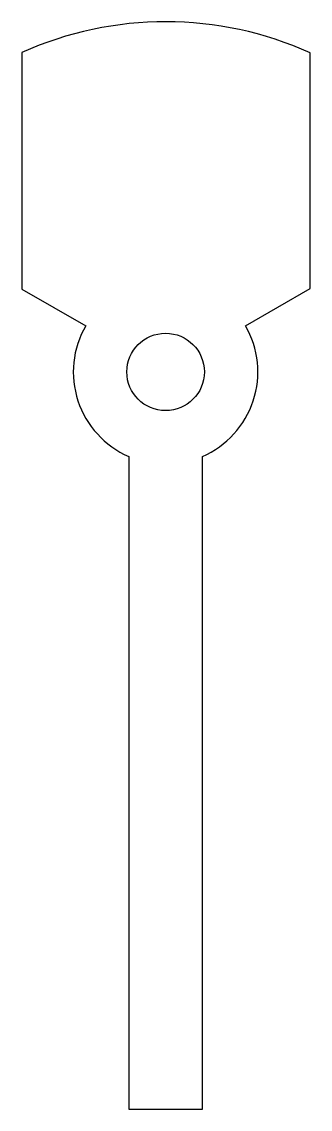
# Model space of a CAD drawing. Header units: millimetres. Extents: x -3.9 to 3.9, y -15.2 to 14.3.
import ezdxf

# ---------------------------------------------------------------- set-up
doc = ezdxf.new("R2010")
doc.units = ezdxf.units.MM
doc.layers.add('CUTOUTS', color=1, linetype='CONTINUOUS')
doc.layers.add('PERIMETER', color=5, linetype='CONTINUOUS')

msp = doc.modelspace()

# ---------------------------------------------------------------- linework, layer by layer
at = {"layer": 'CUTOUTS'}
msp.add_circle((-0.011, 4.789), 1.05, dxfattribs=at)
at = {"layer": 'PERIMETER'}
for p, q in [((-3.908, 13.453), (-3.908, 7.039)), ((3.908, 7.051), (3.908, 13.443)), ((-3.908, 7.039), (-2.176, 6.039)), ((2.155, 6.039), (3.908, 7.051)), ((-1.011, 2.497), (-1.011, -15.211)), ((0.989, -15.211), (0.989, 2.497)), ((-1.011, -15.211), (0.989, -15.211))]:
    msp.add_line(p, q, dxfattribs=at)
for radius, start, end in [(9.5, 65.6414, 114.2188), (2.5, 150, 246.4218), (2.5, -66.4218, 30)]:
    msp.add_arc((-0.011, 4.789), radius, start, end, dxfattribs=at)

doc.saveas('drawing.dxf')
